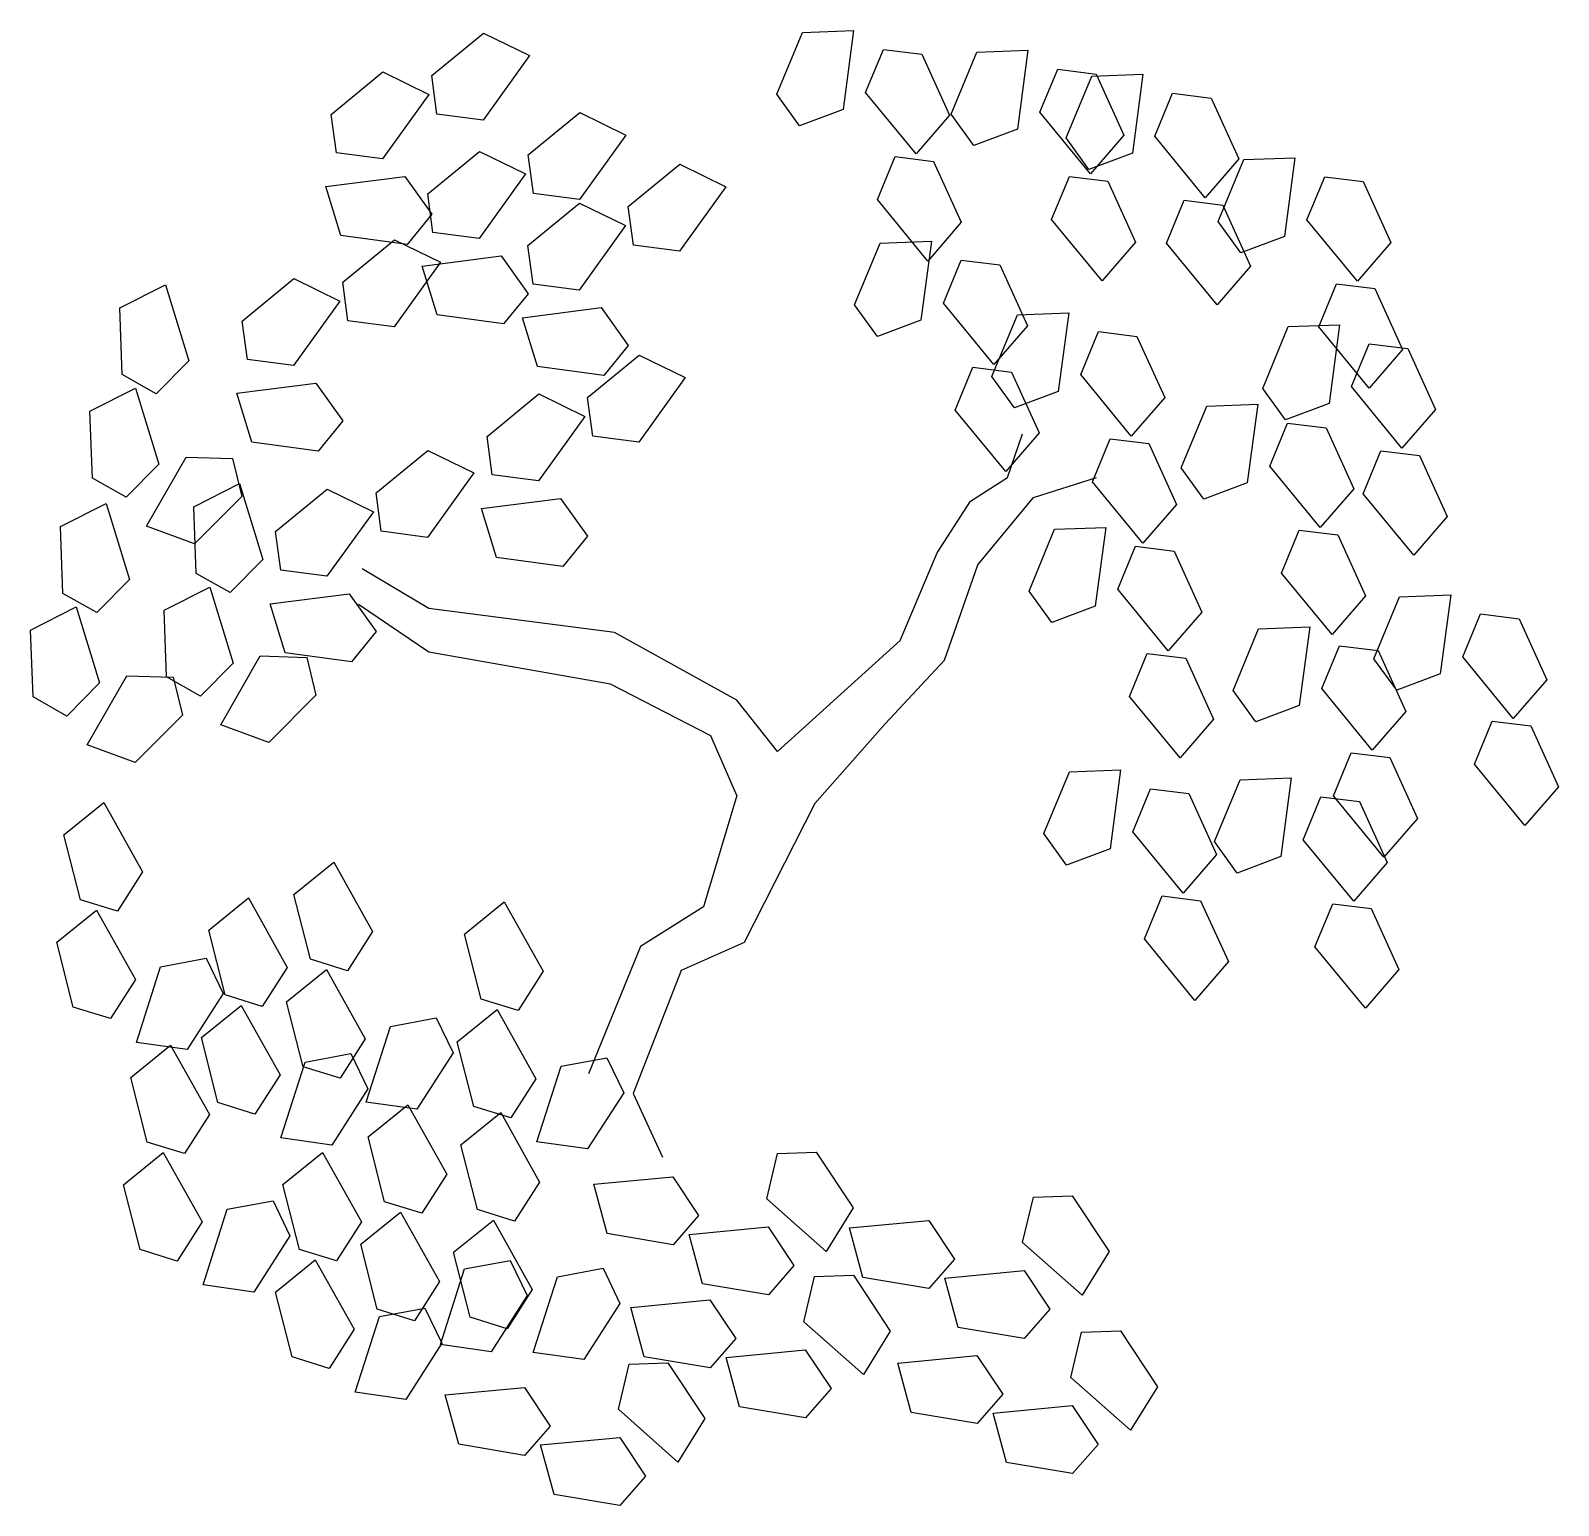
# Model space of a CAD drawing. Extents: x 14995 to 16800, y 10584 to 12326.
import ezdxf

# ---------------------------------------------------------------- set-up
doc = ezdxf.new("R2010")
doc.units = 0
doc.header["$MEASUREMENT"] = 0
doc.layers.get('0').update_dxf_attribs({"linetype": 'CONTINUOUS'})
doc.styles.add('DIM', font='txt')

msp = doc.modelspace()

# ---------------------------------------------------------------- linework, layer by layer
at = {"color": 2}
for p, q in [((15907, 12323.9), (15967.4, 12326.1)), ((15967.4, 12326.1), (15955, 12233.1)), ((15469.1, 12273.1), (15530.2, 12323.2)), ((15530.2, 12323.2), (15584.6, 12296.7)), ((15876.7, 12250.9), (15907, 12323.9)), ((15584.6, 12296.7), (15529.8, 12220.5)), ((15981.6, 12253), (16002.6, 12303.8)), ((16002.6, 12303.8), (16048.1, 12298.1)), ((16048.1, 12298.1), (16080.8, 12226.2)), ((16082.7, 12227.5), (16112.9, 12300.5)), ((16112.9, 12300.5), (16173.3, 12302.8)), ((16173.3, 12302.8), (16160.9, 12209.7)), ((15350.5, 12227.2), (15411.6, 12277.3)), ((15411.6, 12277.3), (15465.9, 12250.8)), ((15475.3, 12227.6), (15469.1, 12273.1)), ((16187.6, 12229.6), (16208.5, 12280.4)), ((16208.5, 12280.4), (16254, 12274.7)), ((16218.4, 12199.3), (16248.7, 12272.3)), ((16248.7, 12272.3), (16309.1, 12274.5)), ((16254, 12274.7), (16286.7, 12202.8)), ((16309.1, 12274.5), (16296.7, 12181.5)), ((15465.9, 12250.8), (15411.1, 12174.6)), ((15903.6, 12213.7), (15876.7, 12250.9)), ((16041.2, 12180.5), (15981.6, 12253)), ((16323.3, 12201.4), (16344.2, 12252.2)), ((16344.2, 12252.2), (16389.8, 12246.5)), ((16389.8, 12246.5), (16422.5, 12174.6)), ((15356.7, 12181.8), (15350.5, 12227.2)), ((15529.8, 12220.5), (15475.3, 12227.6)), ((15583, 12179.2), (15644.1, 12229.2)), ((15644.1, 12229.2), (15698.5, 12202.8)), ((15955, 12233.1), (15903.6, 12213.7)), ((16080.8, 12226.2), (16041.2, 12180.5)), ((16109.6, 12190.4), (16082.7, 12227.5)), ((16247.2, 12157.1), (16187.6, 12229.6)), ((15698.5, 12202.8), (15643.7, 12126.5)), ((16160.9, 12209.7), (16109.6, 12190.4)), ((16286.7, 12202.8), (16247.2, 12157.1)), ((16382.9, 12128.8), (16323.3, 12201.4)), ((15411.1, 12174.6), (15356.7, 12181.8)), ((15464.4, 12133.3), (15525.5, 12183.4)), ((15525.5, 12183.4), (15579.9, 12156.9)), ((16245.3, 12162.1), (16218.4, 12199.3)), ((15589.2, 12133.7), (15583, 12179.2)), ((15701.3, 12118.2), (15762.4, 12168.3)), ((15762.4, 12168.3), (15816.7, 12141.8)), ((15995.5, 12126.6), (16016.4, 12177.3)), ((16016.4, 12177.3), (16062, 12171.6)), ((16062, 12171.6), (16094.6, 12099.7)), ((16296.7, 12181.5), (16245.3, 12162.1)), ((16422.5, 12174.6), (16382.9, 12128.8)), ((16398.1, 12100.7), (16428.3, 12173.7)), ((16428.3, 12173.7), (16488.8, 12176)), ((16488.8, 12176), (16476.4, 12082.9)), ((15344.1, 12142), (15437.2, 12154)), ((15437.2, 12154), (15469.1, 12109.3)), ((15579.9, 12156.9), (15525, 12080.6)), ((16201.4, 12103.2), (16222.4, 12154)), ((16222.4, 12154), (16267.9, 12148.2)), ((16267.9, 12148.2), (16300.6, 12076.3)), ((16503, 12102.8), (16523.9, 12153.6)), ((16523.9, 12153.6), (16569.5, 12147.9)), ((16569.5, 12147.9), (16602.1, 12076)), ((15361.8, 12084.2), (15344.1, 12142)), ((15470.6, 12087.8), (15464.4, 12133.3)), ((15643.7, 12126.5), (15589.2, 12133.7)), ((15816.7, 12141.8), (15761.9, 12065.5)), ((15582.7, 12072.3), (15643.8, 12122.4)), ((15643.8, 12122.4), (15698.1, 12095.9)), ((15707.5, 12072.7), (15701.3, 12118.2)), ((16055.1, 12054), (15995.5, 12126.6)), ((16337.2, 12075), (16358.1, 12125.7)), ((16358.1, 12125.7), (16403.6, 12120)), ((16403.6, 12120), (16436.3, 12048.1)), ((15469.1, 12109.3), (15440.1, 12073.7)), ((15698.1, 12095.9), (15643.3, 12019.7)), ((16094.6, 12099.7), (16055.1, 12054)), ((16261, 12030.6), (16201.4, 12103.2)), ((16425, 12063.6), (16398.1, 12100.7)), ((16562.6, 12030.3), (16503, 12102.8)), ((15440.1, 12073.7), (15361.8, 12084.2)), ((15364, 12029), (15425, 12079.1)), ((15425, 12079.1), (15479.4, 12052.6)), ((15525, 12080.6), (15470.6, 12087.8)), ((15968.7, 12002.2), (15999, 12075.1)), ((15999, 12075.1), (16059.4, 12077.4)), ((16059.4, 12077.4), (16047, 11984.3)), ((16300.6, 12076.3), (16261, 12030.6)), ((16396.8, 12002.4), (16337.2, 12075)), ((16476.4, 12082.9), (16425, 12063.6)), ((16602.1, 12076), (16562.6, 12030.3)), ((15458, 12048.1), (15551.2, 12060)), ((15551.2, 12060), (15583.1, 12015.3)), ((15588.9, 12026.8), (15582.7, 12072.3)), ((15761.9, 12065.5), (15707.5, 12072.7)), ((15479.4, 12052.6), (15424.6, 11976.3)), ((15475.7, 11990.3), (15458, 12048.1)), ((16073.6, 12004.3), (16094.6, 12055)), ((16094.6, 12055), (16140.1, 12049.3)), ((16140.1, 12049.3), (16172.8, 11977.4)), ((16436.3, 12048.1), (16396.8, 12002.4)), ((15100.6, 11998.7), (15154.6, 12026)), ((15154.6, 12026), (15182.1, 11936.2)), ((15245.3, 11983.1), (15306.4, 12033.2)), ((15306.4, 12033.2), (15360.8, 12006.7)), ((15370.1, 11983.5), (15364, 12029)), ((15643.3, 12019.7), (15588.9, 12026.8)), ((16516.8, 11976.4), (16537.8, 12027.2)), ((16537.8, 12027.2), (16583.3, 12021.4)), ((16583.3, 12021.4), (16616, 11949.5)), ((15360.8, 12006.7), (15305.9, 11930.5)), ((15583.1, 12015.3), (15554, 11979.8)), ((15995.6, 11965), (15968.7, 12002.2)), ((16133.2, 11931.7), (16073.6, 12004.3)), ((15103.5, 11919.8), (15100.6, 11998.7)), ((15424.6, 11976.3), (15370.1, 11983.5)), ((15554, 11979.8), (15475.7, 11990.3)), ((15576.3, 11987.1), (15669.4, 11999.1)), ((15594, 11929.3), (15576.3, 11987.1)), ((15669.4, 11999.1), (15701.3, 11954.4)), ((16047, 11984.3), (15995.6, 11965)), ((16130.8, 11917.7), (16161.1, 11990.6)), ((16161.1, 11990.6), (16221.5, 11992.9)), ((16221.5, 11992.9), (16209.1, 11899.8)), ((15251.5, 11937.6), (15245.3, 11983.1)), ((16172.8, 11977.4), (16133.2, 11931.7)), ((16235.7, 11919.8), (16256.7, 11970.6)), ((16256.7, 11970.6), (16302.2, 11964.8)), ((16450.7, 11903.6), (16480.9, 11976.5)), ((16480.9, 11976.5), (16541.4, 11978.8)), ((16576.4, 11903.8), (16516.8, 11976.4)), ((16541.4, 11978.8), (16529, 11885.7)), ((15701.3, 11954.4), (15672.3, 11918.8)), ((16302.2, 11964.8), (16334.9, 11892.9)), ((16555.6, 11905.7), (16576.5, 11956.4)), ((16616, 11949.5), (16576.4, 11903.8)), ((16576.5, 11956.4), (16622.1, 11950.7)), ((16622.1, 11950.7), (16654.7, 11878.8)), ((15182.1, 11936.2), (15143.5, 11897.2)), ((15305.9, 11930.5), (15251.5, 11937.6)), ((15672.3, 11918.8), (15594, 11929.3)), ((15653.1, 11892.8), (15714.2, 11942.9)), ((15714.2, 11942.9), (15768.6, 11916.4)), ((15143.5, 11897.2), (15103.5, 11919.8)), ((15768.6, 11916.4), (15713.8, 11840.2)), ((16087.5, 11877.8), (16108.4, 11928.6)), ((16108.4, 11928.6), (16154, 11922.9)), ((16157.7, 11880.5), (16130.8, 11917.7)), ((16154, 11922.9), (16186.6, 11851)), ((16295.3, 11847.2), (16235.7, 11919.8)), ((15065.4, 11876.5), (15119.4, 11903.7)), ((15119.4, 11903.7), (15146.9, 11814)), ((15238.9, 11897.9), (15332.1, 11909.9)), ((15256.7, 11840.1), (15238.9, 11897.9)), ((15332.1, 11909.9), (15364, 11865.2)), ((15534.5, 11846.9), (15595.6, 11897)), ((15595.6, 11897), (15649.9, 11870.5)), ((16209.1, 11899.8), (16157.7, 11880.5)), ((16334.9, 11892.9), (16295.3, 11847.2)), ((16477.6, 11866.4), (16450.7, 11903.6)), ((16615.2, 11833.1), (16555.6, 11905.7)), ((15068.3, 11797.5), (15065.4, 11876.5)), ((15659.3, 11847.3), (15653.1, 11892.8)), ((16147.1, 11805.3), (16087.5, 11877.8)), ((16354.2, 11809.8), (16384.5, 11882.7)), ((16384.5, 11882.7), (16444.9, 11885)), ((16444.9, 11885), (16432.5, 11791.9)), ((16529, 11885.7), (16477.6, 11866.4)), ((16654.7, 11878.8), (16615.2, 11833.1)), ((15364, 11865.2), (15334.9, 11829.6)), ((15649.9, 11870.5), (15595.1, 11794.3)), ((16459.2, 11811.8), (16480.1, 11862.6)), ((16480.1, 11862.6), (16525.6, 11856.9)), ((16525.6, 11856.9), (16558.3, 11785)), ((15334.9, 11829.6), (15256.7, 11840.1)), ((15540.7, 11801.5), (15534.5, 11846.9)), ((15713.8, 11840.2), (15659.3, 11847.3)), ((16186.6, 11851), (16147.1, 11805.3)), ((16149.4, 11798.4), (16166.9, 11850)), ((16249.6, 11793.4), (16270.5, 11844.1)), ((16270.5, 11844.1), (16316.1, 11838.4)), ((15132.3, 11740.9), (15179.1, 11822.3)), ((15179.1, 11822.3), (15234, 11820.7)), ((15403.4, 11780.2), (15464.5, 11830.3)), ((15464.5, 11830.3), (15518.8, 11803.8)), ((16316.1, 11838.4), (16348.7, 11766.5)), ((16569.4, 11779.2), (16590.4, 11830)), ((16590.4, 11830), (16635.9, 11824.3)), ((16635.9, 11824.3), (16668.6, 11752.4)), ((15146.9, 11814), (15108.3, 11775)), ((15234, 11820.7), (15244.8, 11776)), ((15518.8, 11803.8), (15464, 11727.6)), ((16381.1, 11772.6), (16354.2, 11809.8)), ((16518.7, 11739.3), (16459.2, 11811.8)), ((15108.3, 11775), (15068.3, 11797.5)), ((15188.2, 11763.9), (15242.1, 11791.2)), ((15242.1, 11791.2), (15269.7, 11701.4)), ((15595.1, 11794.3), (15540.7, 11801.5)), ((16105.5, 11770.3), (16149.4, 11798.4)), ((16180.1, 11774.9), (16254.5, 11798.4)), ((16309.2, 11720.8), (16249.6, 11793.4)), ((16432.5, 11791.9), (16381.1, 11772.6)), ((16558.3, 11785), (16518.7, 11739.3)), ((15030.5, 11740.5), (15084.5, 11767.7)), ((15084.5, 11767.7), (15112, 11678)), ((15244.8, 11776), (15189.1, 11720.1)), ((15284.7, 11734.4), (15345.8, 11784.4)), ((15345.8, 11784.4), (15400.2, 11757.9)), ((15409.6, 11734.8), (15403.4, 11780.2)), ((15528.1, 11761.7), (15621.2, 11773.7)), ((15621.2, 11773.7), (15653.1, 11729)), ((16066.1, 11709.2), (16105.5, 11770.3)), ((16114.3, 11695.1), (16180.1, 11774.9)), ((16629, 11706.7), (16569.4, 11779.2)), ((15191.1, 11685), (15188.2, 11763.9)), ((15400.2, 11757.9), (15345.4, 11681.7)), ((15545.8, 11703.9), (15528.1, 11761.7)), ((16348.7, 11766.5), (16309.2, 11720.8)), ((16668.6, 11752.4), (16629, 11706.7)), ((15033.4, 11661.5), (15030.5, 11740.5)), ((15189.1, 11720.1), (15132.3, 11740.9)), ((15290.9, 11688.9), (15284.7, 11734.4)), ((15464, 11727.6), (15409.6, 11734.8)), ((16174.7, 11664.2), (16204.9, 11737.2)), ((16204.9, 11737.2), (16265.3, 11739.4)), ((16265.3, 11739.4), (16252.9, 11646.4)), ((16473, 11685.4), (16493.9, 11736.2)), ((16493.9, 11736.2), (16539.5, 11730.5)), ((15653.1, 11729), (15624.1, 11693.4)), ((16279.6, 11666.3), (16300.5, 11717.1)), ((16300.5, 11717.1), (16346.1, 11711.4)), ((16539.5, 11730.5), (16572.2, 11658.6)), ((15269.7, 11701.4), (15231.1, 11662.4)), ((15624.1, 11693.4), (15545.8, 11703.9)), ((16022.3, 11606), (16066.1, 11709.2)), ((16074.9, 11582.5), (16114.3, 11695.1)), ((16346.1, 11711.4), (16378.7, 11639.4)), ((15112, 11678), (15073.4, 11638.9)), ((15231.1, 11662.4), (15191.1, 11685)), ((15345.4, 11681.7), (15290.9, 11688.9)), ((15465.9, 11643.5), (15387, 11690.5)), ((16532.6, 11612.8), (16473, 11685.4)), ((15073.4, 11638.9), (15033.4, 11661.5)), ((15153, 11641.7), (15206.9, 11669)), ((15206.9, 11669), (15234.5, 11579.2)), ((15278.3, 11649.2), (15371.5, 11661.1)), ((15371.5, 11661.1), (15403.4, 11616.4)), ((16201.6, 11627), (16174.7, 11664.2)), ((16339.2, 11593.7), (16279.6, 11666.3)), ((16572.2, 11658.6), (16532.6, 11612.8)), ((16612.4, 11657.3), (16672.8, 11659.6)), ((16672.8, 11659.6), (16660.4, 11566.5)), ((14995.3, 11618.2), (15049.3, 11645.5)), ((15049.3, 11645.5), (15076.8, 11555.7)), ((15155.9, 11562.8), (15153, 11641.7)), ((15296.1, 11591.4), (15278.3, 11649.2)), ((15465.9, 11591.9), (15382.7, 11648.2)), ((15684.9, 11615.4), (15465.9, 11643.5)), ((16252.9, 11646.4), (16201.6, 11627)), ((16582.1, 11584.4), (16612.4, 11657.3)), ((16378.7, 11639.4), (16339.2, 11593.7)), ((16687, 11586.5), (16707.9, 11637.2)), ((16707.9, 11637.2), (16753.5, 11631.5)), ((16753.5, 11631.5), (16786.1, 11559.6)), ((14998.2, 11539.3), (14995.3, 11618.2)), ((15403.4, 11616.4), (15374.3, 11580.8)), ((15829.5, 11535.5), (15684.9, 11615.4)), ((15877.7, 11474.6), (16022.3, 11606)), ((16415.6, 11546.9), (16445.8, 11619.8)), ((16445.8, 11619.8), (16506.3, 11622.1)), ((16506.3, 11622.1), (16493.9, 11529)), ((15219.9, 11506.2), (15266.7, 11587.6)), ((15266.7, 11587.6), (15321.6, 11585.9)), ((15374.3, 11580.8), (15296.1, 11591.4)), ((15680.5, 11554.3), (15465.9, 11591.9)), ((16293.4, 11539.9), (16314.4, 11590.6)), ((16314.4, 11590.6), (16359.9, 11584.9)), ((16520.5, 11549), (16541.4, 11599.7)), ((16541.4, 11599.7), (16587, 11594)), ((16587, 11594), (16619.6, 11522.1)), ((16746.6, 11513.9), (16687, 11586.5)), ((15234.5, 11579.2), (15195.9, 11540.2)), ((15321.6, 11585.9), (15332.3, 11541.3)), ((16004.8, 11507.4), (16074.9, 11582.5)), ((16359.9, 11584.9), (16392.6, 11513)), ((16609, 11547.2), (16582.1, 11584.4)), ((15076.8, 11555.7), (15038.2, 11516.7)), ((15062.2, 11482.7), (15109, 11564.1)), ((15109, 11564.1), (15163.9, 11562.4)), ((15195.9, 11540.2), (15155.9, 11562.8)), ((15163.9, 11562.4), (15174.7, 11517.8)), ((15798.9, 11493.3), (15680.5, 11554.3)), ((16660.4, 11566.5), (16609, 11547.2)), ((16786.1, 11559.6), (16746.6, 11513.9)), ((15038.2, 11516.7), (14998.2, 11539.3)), ((15332.3, 11541.3), (15276.6, 11485.3)), ((15877.7, 11474.6), (15829.5, 11535.5)), ((16353, 11467.3), (16293.4, 11539.9)), ((16442.5, 11509.7), (16415.6, 11546.9)), ((16580.1, 11476.4), (16520.5, 11549)), ((15174.7, 11517.8), (15119, 11461.8)), ((16493.9, 11529), (16442.5, 11509.7)), ((16619.6, 11522.1), (16580.1, 11476.4)), ((15276.6, 11485.3), (15219.9, 11506.2)), ((15921.5, 11413.5), (16004.8, 11507.4)), ((16392.6, 11513), (16353, 11467.3)), ((16700.9, 11460), (16721.8, 11510.8)), ((16721.8, 11510.8), (16767.3, 11505.1)), ((16767.3, 11505.1), (16800, 11433.2)), ((15119, 11461.8), (15062.2, 11482.7)), ((15829.5, 11422.9), (15798.9, 11493.3)), ((16534.3, 11422.5), (16555.3, 11473.3)), ((16555.3, 11473.3), (16600.8, 11467.6)), ((16600.8, 11467.6), (16633.5, 11395.7)), ((16760.4, 11387.5), (16700.9, 11460)), ((16192.1, 11377.9), (16222.4, 11450.8)), ((16222.4, 11450.8), (16282.8, 11453.1)), ((16282.8, 11453.1), (16270.4, 11360)), ((16423.9, 11441.4), (16484.3, 11443.7)), ((16484.3, 11443.7), (16471.9, 11350.6)), ((16297.1, 11379.9), (16318, 11430.7)), ((16318, 11430.7), (16363.5, 11425)), ((16363.5, 11425), (16396.2, 11353.1)), ((16393.7, 11368.5), (16423.9, 11441.4)), ((16800, 11433.2), (16760.4, 11387.5)), ((15034.8, 11376.4), (15081.8, 11414.4)), ((15081.8, 11414.4), (15127.7, 11332.5)), ((15829.5, 11422.9), (15790.1, 11291.4)), ((15921.5, 11413.5), (15838.3, 11249.2)), ((16498.6, 11370.6), (16519.5, 11421.3)), ((16519.5, 11421.3), (16565.1, 11415.6)), ((16593.9, 11350), (16534.3, 11422.5)), ((16565.1, 11415.6), (16597.7, 11343.7)), ((16633.5, 11395.7), (16593.9, 11350)), ((15054.4, 11299.8), (15034.8, 11376.4)), ((16219.1, 11340.7), (16192.1, 11377.9)), ((16356.7, 11307.4), (16297.1, 11379.9)), ((16558.2, 11298), (16498.6, 11370.6)), ((16270.4, 11360), (16219.1, 11340.7)), ((16396.2, 11353.1), (16356.7, 11307.4)), ((16420.6, 11331.3), (16393.7, 11368.5)), ((15306.4, 11306), (15353.4, 11344.1)), ((15353.4, 11344.1), (15399.3, 11262.2)), ((16471.9, 11350.6), (16420.6, 11331.3)), ((16597.7, 11343.7), (16558.2, 11298)), ((15127.7, 11332.5), (15098.2, 11286.2)), ((15098.2, 11286.2), (15054.4, 11299.8)), ((15205.7, 11263.8), (15252.6, 11301.8)), ((15252.6, 11301.8), (15298.5, 11219.9)), ((15325.9, 11229.5), (15306.4, 11306)), ((16310.9, 11253.5), (16331.9, 11304.3)), ((16331.9, 11304.3), (16377.4, 11298.6)), ((16377.4, 11298.6), (16410.1, 11226.7)), ((15026.2, 11249.5), (15073.2, 11287.5)), ((15073.2, 11287.5), (15119.1, 11205.6)), ((15507.9, 11259), (15554.9, 11297.1)), ((15554.9, 11297.1), (15600.8, 11215.2)), ((15790.1, 11291.4), (15715.6, 11244.6)), ((16512.4, 11244.1), (16533.4, 11294.9)), ((16533.4, 11294.9), (16578.9, 11289.2)), ((16578.9, 11289.2), (16611.6, 11217.3)), ((15225.2, 11187.3), (15205.7, 11263.8)), ((15399.3, 11262.2), (15369.8, 11215.9)), ((15045.8, 11172.9), (15026.2, 11249.5)), ((15527.4, 11182.5), (15507.9, 11259)), ((15715.6, 11244.6), (15654.3, 11094.3)), ((15838.3, 11249.2), (15763.8, 11216.3)), ((16370.5, 11180.9), (16310.9, 11253.5)), ((16572, 11171.6), (16512.4, 11244.1)), ((15148.8, 11220.6), (15202.8, 11230.6)), ((15202.8, 11230.6), (15222.8, 11189.2)), ((15369.8, 11215.9), (15325.9, 11229.5)), ((16410.1, 11226.7), (16370.5, 11180.9)), ((15120.3, 11131.1), (15148.8, 11220.6)), ((15298.5, 11219.9), (15269, 11173.6)), ((15297.8, 11179.1), (15344.8, 11217.2)), ((15344.8, 11217.2), (15390.7, 11135.3)), ((15600.8, 11215.2), (15571.3, 11168.9)), ((15763.8, 11216.3), (15706.9, 11070.9)), ((16611.6, 11217.3), (16572, 11171.6)), ((15119.1, 11205.6), (15089.6, 11159.3)), ((15222.8, 11189.2), (15180.2, 11122.7)), ((15089.6, 11159.3), (15045.8, 11172.9)), ((15197.1, 11136.9), (15244.1, 11174.9)), ((15269, 11173.6), (15225.2, 11187.3)), ((15244.1, 11174.9), (15290, 11093)), ((15317.3, 11102.6), (15297.8, 11179.1)), ((15571.3, 11168.9), (15527.4, 11182.5)), ((15420.4, 11150.2), (15474.4, 11160.2)), ((15474.4, 11160.2), (15494.4, 11118.9)), ((15499.3, 11132.1), (15546.3, 11170.2)), ((15546.3, 11170.2), (15592.2, 11088.3)), ((15216.6, 11060.4), (15197.1, 11136.9)), ((15390.7, 11135.3), (15361.2, 11089)), ((15391.9, 11060.8), (15420.4, 11150.2)), ((15113.7, 11090), (15160.6, 11128.1)), ((15180.2, 11122.7), (15120.3, 11131.1)), ((15160.6, 11128.1), (15206.5, 11046.2)), ((15319.7, 11108), (15373.7, 11118)), ((15373.7, 11118), (15393.6, 11076.6)), ((15494.4, 11118.9), (15451.7, 11052.4)), ((15518.9, 11055.6), (15499.3, 11132.1)), ((15291.1, 11018.5), (15319.7, 11108)), ((15361.2, 11089), (15317.3, 11102.6)), ((15593.4, 11013.8), (15621.9, 11103.2)), ((15621.9, 11103.2), (15675.9, 11113.2)), ((15675.9, 11113.2), (15695.9, 11071.9)), ((15133.2, 11013.5), (15113.7, 11090)), ((15290, 11093), (15260.4, 11046.7)), ((15592.2, 11088.3), (15562.7, 11042)), ((15393.6, 11076.6), (15351, 11010.1)), ((15695.9, 11071.9), (15653.2, 11005.4)), ((15706.9, 11070.9), (15741.9, 10995.7)), ((15206.5, 11046.2), (15177, 10999.9)), ((15260.4, 11046.7), (15216.6, 11060.4)), ((15451.7, 11052.4), (15391.9, 11060.8)), ((15394, 11019.7), (15441, 11057.7)), ((15441, 11057.7), (15486.9, 10975.8)), ((15503.6, 11010.3), (15550.6, 11048.3)), ((15562.7, 11042), (15518.9, 11055.6)), ((15550.6, 11048.3), (15596.5, 10966.4)), ((15177, 10999.9), (15133.2, 11013.5)), ((15351, 11010.1), (15291.1, 11018.5)), ((15413.5, 10943.1), (15394, 11019.7)), ((15523.1, 10933.8), (15503.6, 11010.3)), ((15653.2, 11005.4), (15593.4, 11013.8)), ((15105.1, 10963.1), (15152.1, 11001.2)), ((15152.1, 11001.2), (15198, 10919.3)), ((15293.2, 10963.3), (15340.2, 11001.4)), ((15340.2, 11001.4), (15386.1, 10919.5)), ((15864.9, 10946.7), (15877.5, 11000.2)), ((15877.5, 11000.2), (15923.4, 11001.7)), ((15923.4, 11001.7), (15967, 10935.9)), ((15486.9, 10975.8), (15457.4, 10929.5)), ((15660.5, 10963.8), (15753.9, 10972.7)), ((15753.9, 10972.7), (15784.3, 10927)), ((15124.6, 10886.6), (15105.1, 10963.1)), ((15312.8, 10886.8), (15293.2, 10963.3)), ((15596.5, 10966.4), (15567, 10920.1)), ((15676.3, 10905.4), (15660.5, 10963.8)), ((15227.7, 10934.2), (15281.7, 10944.2)), ((15281.7, 10944.2), (15301.6, 10902.9)), ((15457.4, 10929.5), (15413.5, 10943.1)), ((15935.1, 10884.5), (15864.9, 10946.7)), ((16167.1, 10895.1), (16179.8, 10948.6)), ((16179.8, 10948.6), (16225.7, 10950.1)), ((16225.7, 10950.1), (16269.3, 10884.2)), ((15198, 10919.3), (15168.4, 10873)), ((15199.1, 10844.8), (15227.7, 10934.2)), ((15386.1, 10919.5), (15356.6, 10873.2)), ((15385.4, 10892.8), (15432.4, 10930.8)), ((15432.4, 10930.8), (15478.3, 10848.9)), ((15495, 10883.4), (15542, 10921.4)), ((15567, 10920.1), (15523.1, 10933.8)), ((15542, 10921.4), (15587.9, 10839.5)), ((15784.3, 10927), (15754.2, 10892.4)), ((15967, 10935.9), (15935.1, 10884.5)), ((15962.7, 10912.2), (16056.2, 10921.1)), ((16056.2, 10921.1), (16086.6, 10875.4)), ((15301.6, 10902.9), (15259, 10836.4)), ((15754.2, 10892.4), (15676.3, 10905.4)), ((15773.1, 10904.6), (15866.5, 10913.5)), ((15788.9, 10846.3), (15773.1, 10904.6)), ((15866.5, 10913.5), (15896.9, 10867.8)), ((15978.5, 10853.8), (15962.7, 10912.2)), ((15168.4, 10873), (15124.6, 10886.6)), ((15356.6, 10873.2), (15312.8, 10886.8)), ((15404.9, 10816.2), (15385.4, 10892.8)), ((15514.5, 10806.9), (15495, 10883.4)), ((16237.4, 10832.9), (16167.1, 10895.1)), ((16269.3, 10884.2), (16237.4, 10832.9)), ((15284.7, 10836.4), (15331.6, 10874.5)), ((15331.6, 10874.5), (15377.5, 10792.6)), ((15508, 10863.9), (15562, 10873.9)), ((15562, 10873.9), (15581.9, 10832.5)), ((15617.6, 10854.5), (15671.6, 10864.5)), ((15671.6, 10864.5), (15691.5, 10823.1)), ((15896.9, 10867.8), (15866.8, 10833.2)), ((16086.6, 10875.4), (16056.4, 10840.8)), ((15478.3, 10848.9), (15448.8, 10802.6)), ((15479.4, 10774.4), (15508, 10863.9)), ((15589, 10765), (15617.6, 10854.5)), ((15866.8, 10833.2), (15788.9, 10846.3)), ((15908.7, 10801.3), (15921.4, 10854.7)), ((15921.4, 10854.7), (15967.3, 10856.3)), ((15967.3, 10856.3), (16010.8, 10790.4)), ((16056.4, 10840.8), (15978.5, 10853.8)), ((16075.3, 10853), (16168.8, 10861.9)), ((16091.1, 10794.7), (16075.3, 10853)), ((16168.8, 10861.9), (16199.2, 10816.2)), ((15259, 10836.4), (15199.1, 10844.8)), ((15304.2, 10759.9), (15284.7, 10836.4)), ((15581.9, 10832.5), (15539.3, 10766)), ((15587.9, 10839.5), (15558.4, 10793.2)), ((15448.8, 10802.6), (15404.9, 10816.2)), ((15407.3, 10807.5), (15461.2, 10817.5)), ((15461.2, 10817.5), (15481.2, 10776.2)), ((15691.5, 10823.1), (15648.9, 10756.7)), ((15704.3, 10818.4), (15797.8, 10827.2)), ((15720.1, 10760), (15704.3, 10818.4)), ((15797.8, 10827.2), (15828.2, 10781.5)), ((16199.2, 10816.2), (16169, 10781.6)), ((15377.5, 10792.6), (15348, 10746.3)), ((15378.7, 10718.1), (15407.3, 10807.5)), ((15558.4, 10793.2), (15514.5, 10806.9)), ((15979, 10739), (15908.7, 10801.3)), ((16169, 10781.6), (16091.1, 10794.7)), ((15481.2, 10776.2), (15438.6, 10709.7)), ((15539.3, 10766), (15479.4, 10774.4)), ((15828.2, 10781.5), (15798, 10746.9)), ((16010.8, 10790.4), (15979, 10739)), ((16224.1, 10735.6), (16236.8, 10789)), ((16236.8, 10789), (16282.7, 10790.6)), ((16282.7, 10790.6), (16326.3, 10724.7)), ((15348, 10746.3), (15304.2, 10759.9)), ((15648.9, 10756.7), (15589, 10765)), ((15798, 10746.9), (15720.1, 10760)), ((15816.9, 10759.2), (15910.4, 10768.1)), ((15832.7, 10700.9), (15816.9, 10759.2)), ((15910.4, 10768.1), (15940.8, 10722.4)), ((16019.7, 10752.6), (16113.2, 10761.5)), ((16113.2, 10761.5), (16143.6, 10715.8)), ((15689.6, 10698), (15702.3, 10751.4)), ((15702.3, 10751.4), (15748.2, 10753)), ((15748.2, 10753), (15791.7, 10687.1)), ((16035.5, 10694.3), (16019.7, 10752.6)), ((15485.2, 10715), (15578.7, 10723.9)), ((15578.7, 10723.9), (15609.1, 10678.2)), ((15940.8, 10722.4), (15910.6, 10687.8)), ((16294.4, 10673.3), (16224.1, 10735.6)), ((16326.3, 10724.7), (16294.4, 10673.3)), ((15438.6, 10709.7), (15378.7, 10718.1)), ((15501, 10656.7), (15485.2, 10715)), ((16143.6, 10715.8), (16113.4, 10681.2)), ((16132.3, 10693.5), (16225.8, 10702.4)), ((16225.8, 10702.4), (16256.2, 10656.6)), ((15759.9, 10635.7), (15689.6, 10698)), ((15791.7, 10687.1), (15759.9, 10635.7)), ((15910.6, 10687.8), (15832.7, 10700.9)), ((16113.4, 10681.2), (16035.5, 10694.3)), ((16148.1, 10635.1), (16132.3, 10693.5)), ((15609.1, 10678.2), (15578.9, 10643.6)), ((15578.9, 10643.6), (15501, 10656.7)), ((15597.8, 10655.9), (15691.3, 10664.8)), ((15613.6, 10597.5), (15597.8, 10655.9)), ((15691.3, 10664.8), (15721.7, 10619.1)), ((16256.2, 10656.6), (16226, 10622.1)), ((16226, 10622.1), (16148.1, 10635.1)), ((15721.7, 10619.1), (15691.5, 10584.5)), ((15691.5, 10584.5), (15613.6, 10597.5))]:
    msp.add_line(p, q, dxfattribs=at)

# ---------------------------------------------------------------- texts
at = {"color": 2, "width": 0.8, "flags": 9}
for tag, s in [('YSIZE', '3483'), ('XSIZE', '3609')]:
    msp.add_attdef(tag, (15877.7, 11474.6), s, height=0.25, dxfattribs=at)
at = {"color": 2, "style": 'DIM', "flags": 1}
for tag in ['XVALUE', 'YVALUE']:
    msp.add_attdef(tag, (15877.7, 11474.6), '3045', height=0.01, dxfattribs=at)

doc.saveas('drawing.dxf')
